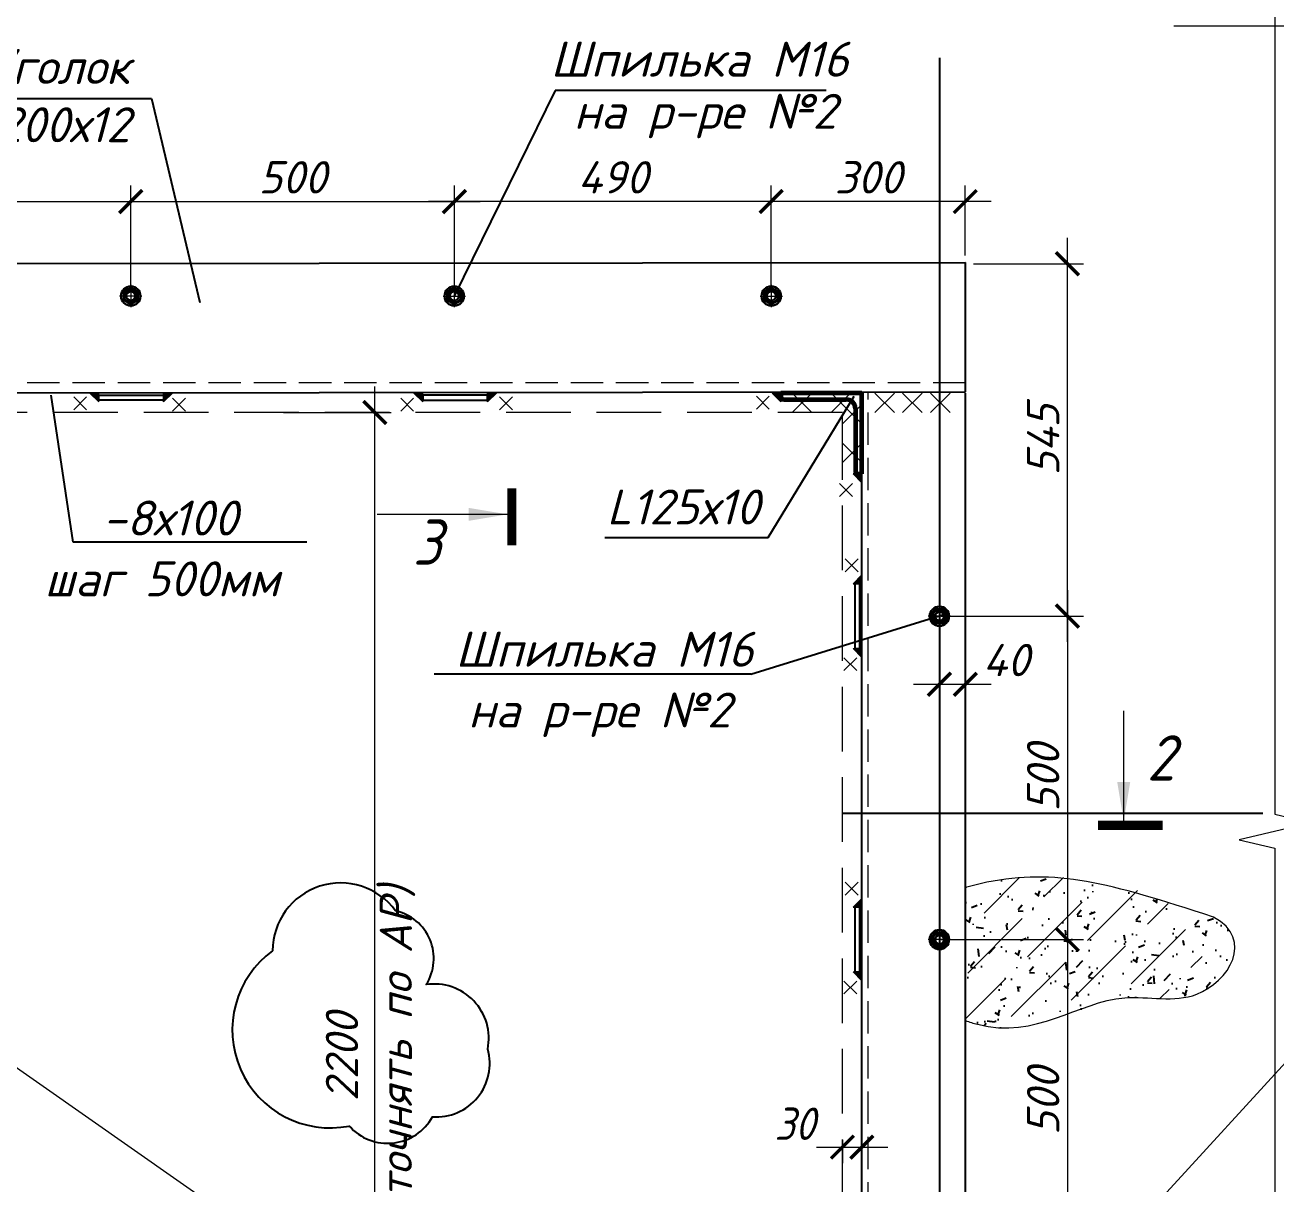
# Model space of a CAD drawing. Header units: millimetres. Extents: x 749182 to 2267578, y 70462 to 311449.
# Drawn here: x 2180935 to 2182869, y 157512 to 159304 of the extents above; entities that cross this region are included whole.
import ezdxf

# ---------------------------------------------------------------- set-up
doc = ezdxf.new("R2010")
doc.units = ezdxf.units.MM
doc.linetypes.add('ГОСТ 2.303 4', pattern=[7, 5, -2, 0])
doc.linetypes.add('осеваяX2', pattern=[4, 2.5, -0.5, 0.5, -0.5])
doc.layers.get('Defpoints').update_dxf_attribs({"color": 255})
for name, color, linetype, lineweight in [('1Стены', 252, 'Continuous', 25), ('Оси', 165, 'осеваяX2', 13), ('Размер', 7, 'Continuous', 13), ('Размеры КР', 164, 'Continuous', 9), ('сварка', 156, 'Continuous', 9), ('штриховка кирпич', 42, 'Continuous', 5)]:
    doc.layers.add(name, color=color, linetype=linetype, lineweight=lineweight)
doc.layers.add('CS_UNPLOTTED', color=254, linetype='Continuous', plot=False)
for name, color, linetype in [('металл', 124, 'Continuous'), ('Текст', 7, 'Continuous'), ('Штриховка', 252, 'Continuous')]:
    doc.layers.add(name, color=color, linetype=linetype)
doc.styles.add('GOST 2.304_new', font='isocpeur.ttf', dxfattribs={"width": 0.9, "oblique": 15})
doc.styles.add('М2', font='isocpeui.ttf')
doc.dimstyles.new('SPDS', dxfattribs={"dimscale": 25, "dimtxt": 2.5, "dimasz": 1.77, "dimexe": 1.25, "dimexo": 0.625, "dimtad": 1, "dimdec": 0, "dimrnd": 0.001, "dimtxsty": 'GOST 2.304_new', "dimblk": 'ARCHTICK', "dimcen": 2.5, "dimdle": 2, "dimclrt": 256, "dimazin": 2, "dimtfac": 0.75, "dimtdec": 0, "dimtmove": 1, "dimatfit": 3, "dimfxl": 0, "dimtolj": 1, "dimlwd": 9, "dimlwe": 9, "dimarcsym": 0})
doc.dimstyles.new('SPDS 1_20', dxfattribs={"dimscale": 20, "dimtxt": 2.5, "dimasz": 1.77, "dimexe": 1.25, "dimexo": 0.625, "dimtad": 1, "dimdec": 0, "dimrnd": 0.001, "dimtxsty": 'М2', "dimblk": 'ARCHTICK', "dimcen": 2.5, "dimdle": 2, "dimclrt": 256, "dimadec": 0, "dimazin": 2, "dimtfac": 0.75, "dimtdec": 0, "dimtmove": 1, "dimatfit": 3, "dimfxl": 0, "dimtolj": 1, "dimlwd": 9, "dimlwe": 9, "dimarcsym": 0})

# ---------------------------------------------------------------- blocks, each defined once
blk = doc.blocks.new('_ArchTick')
at = {"color": 0, "linetype": 'ByBlock', "const_width": 0.15}
blk.add_lwpolyline([(-0.5, -0.5), (0.5, 0.5)], dxfattribs=at)
blk = doc.blocks.new('*D1257')
at = {"layer": 'Defpoints', "color": 0, "lineweight": 20, "ltscale": 20, "transparency": 16777216}
for p in [(2182198.6, 157592.9), (2182228.6, 157592.9), (2182228.6, 157569.4)]:
    blk.add_point(p, dxfattribs=at)
at = {"layer": 'Размер', "color": 0, "lineweight": 9, "ltscale": 20, "transparency": 16777216}
for p, q in [((2182198.6, 157580.4), (2182198.6, 157544.4)), ((2182228.6, 157580.4), (2182228.6, 157544.4)), ((2182158.6, 157569.4), (2182268.6, 157569.4))]:
    blk.add_line(p, q, dxfattribs=at)
at = {"layer": 'Размер', "color": 0, "lineweight": 9, "ltscale": 20, "transparency": 16777216, "xscale": 35.4, "yscale": 35.4, "zscale": 35.4, "rotation": 180}
blk.add_blockref('_ArchTick', (2182198.6, 157569.4), dxfattribs=at)
at = {"layer": 'Размер', "color": 0, "lineweight": 9, "ltscale": 20, "transparency": 16777216, "xscale": 35.4, "yscale": 35.4, "zscale": 35.4}
blk.add_blockref('_ArchTick', (2182228.6, 157569.4), dxfattribs=at)
at = {"layer": 'Размер', "ltscale": 20, "transparency": 16777216, "insert": (2182124.8, 157605.5), "char_height": 50, "attachment_point": 5, "style": 'GOST 2.304_new'}
blk.add_mtext('\\A1;30', dxfattribs=at)
blk = doc.blocks.new('м16')
at = {"layer": 'металл', "lineweight": 30, "ltscale": 20}
for p, q in [((-11, 6.4), (0, 12.7)), ((-11, -6.4), (-11, 6.4)), ((0, 12.7), (11, 6.4)), ((11, 6.4), (11, -6.4)), ((0, -12.7), (-11, -6.4)), ((11, -6.4), (0, -12.7))]:
    blk.add_line(p, q, dxfattribs=at)
blk.add_circle((0, 0), 15, dxfattribs=at)
for radius, start, end in [(10.4, 0, 180), (10.4, 180, 0), (6.92, 0, 180), (6.92, 180, 0)]:
    blk.add_arc((0, 0), radius, start, end, dxfattribs=at)
at = {"layer": 'металл', "linetype": 'Continuous', "lineweight": 25, "ltscale": 20}
blk.add_arc((0, 0), 8, 255, 165, dxfattribs=at)
at = {"layer": 'Оси', "ltscale": 20}
for p, q in [((17, 0), (-17.3, 0)), ((0, 17.3), (0, -17.3))]:
    blk.add_line(p, q, dxfattribs=at)
blk = doc.blocks.new('свар')
at = {"layer": 'сварка', "color": 0, "linetype": 'Continuous', "ltscale": 10}
for p, q in [((10, 10), (-10, -10)), ((-10, 10), (10, -10))]:
    blk.add_line(p, q, dxfattribs=at)
blk = doc.blocks.new('*D1244')
at = {"color": 0, "lineweight": 9, "ltscale": 20, "transparency": 16777216}
for p, q in [((2182546.4, 158430.3), (2182546.4, 157850.3)), ((2182351.1, 158390.3), (2182571.4, 158390.3)), ((2182351.1, 157890.3), (2182571.4, 157890.3))]:
    blk.add_line(p, q, dxfattribs=at)
at = {"layer": 'Defpoints', "color": 0, "lineweight": 20, "ltscale": 20, "transparency": 16777216}
for p in [(2182338.6, 158390.3), (2182338.6, 157890.3), (2182546.4, 157890.3)]:
    blk.add_point(p, dxfattribs=at)
at = {"color": 0, "lineweight": 9, "ltscale": 20, "transparency": 16777216, "xscale": 35.4, "yscale": 35.4, "zscale": 35.4}
for p, rotation in [((2182546.4, 158390.3), 90), ((2182546.4, 157890.3), 270)]:
    blk.add_blockref('_ArchTick', p, dxfattribs=dict(at, rotation=rotation))
at = {"ltscale": 20, "transparency": 16777216, "insert": (2182508.9, 158140.3), "char_height": 50, "attachment_point": 5, "rotation": 90, "style": 'М2'}
blk.add_mtext('\\A1;500', dxfattribs=at)
blk = doc.blocks.new('*D1245')
at = {"color": 0, "lineweight": 9, "ltscale": 20, "transparency": 16777216}
for p, q in [((2182546.4, 157930.3), (2182546.4, 157350.3)), ((2182351.1, 157890.3), (2182571.4, 157890.3)), ((2182351.1, 157390.3), (2182571.4, 157390.3))]:
    blk.add_line(p, q, dxfattribs=at)
at = {"layer": 'Defpoints', "color": 0, "lineweight": 20, "ltscale": 20, "transparency": 16777216}
for p in [(2182338.6, 157890.3), (2182338.6, 157390.3), (2182546.4, 157390.3)]:
    blk.add_point(p, dxfattribs=at)
at = {"color": 0, "lineweight": 9, "ltscale": 20, "transparency": 16777216, "xscale": 35.4, "yscale": 35.4, "zscale": 35.4}
for p, rotation in [((2182546.4, 157890.3), 90), ((2182546.4, 157390.3), 270)]:
    blk.add_blockref('_ArchTick', p, dxfattribs=dict(at, rotation=rotation))
at = {"ltscale": 20, "transparency": 16777216, "insert": (2182508.9, 157640.3), "char_height": 50, "attachment_point": 5, "rotation": 90, "style": 'М2'}
blk.add_mtext('\\A1;500', dxfattribs=at)
blk = doc.blocks.new('*D1247')
at = {"layer": 'Defpoints', "color": 0, "lineweight": 20, "ltscale": 20, "transparency": 16777216}
for p in [(2182348.6, 158373.3), (2182388.6, 158375.5), (2182388.6, 158285)]:
    blk.add_point(p, dxfattribs=at)
at = {"layer": 'Размер', "color": 0, "lineweight": 9, "ltscale": 20, "transparency": 16777216}
for p, q in [((2182348.6, 158360.8), (2182348.6, 158260)), ((2182388.6, 158363), (2182388.6, 158260)), ((2182308.6, 158285), (2182428.6, 158285))]:
    blk.add_line(p, q, dxfattribs=at)
at = {"layer": 'Размер', "color": 0, "lineweight": 9, "ltscale": 20, "transparency": 16777216, "xscale": 35.4, "yscale": 35.4, "zscale": 35.4, "rotation": 180}
blk.add_blockref('_ArchTick', (2182348.6, 158285), dxfattribs=at)
at = {"layer": 'Размер', "color": 0, "lineweight": 9, "ltscale": 20, "transparency": 16777216, "xscale": 35.4, "yscale": 35.4, "zscale": 35.4}
blk.add_blockref('_ArchTick', (2182388.6, 158285), dxfattribs=at)
at = {"layer": 'Размер', "ltscale": 20, "transparency": 16777216, "insert": (2182451.5, 158322.5), "char_height": 50, "attachment_point": 5, "style": 'М2'}
blk.add_mtext('\\A1;40', dxfattribs=at)
blk = doc.blocks.new('*D1251')
at = {"color": 0, "lineweight": 9, "ltscale": 20, "transparency": 16777216}
for p, q in [((2182088.6, 158897.8), (2182088.6, 159056.4)), ((2182388.6, 158947.8), (2182388.6, 159056.4)), ((2182428.6, 159031.4), (2182048.6, 159031.4))]:
    blk.add_line(p, q, dxfattribs=at)
at = {"layer": 'Defpoints', "color": 0, "lineweight": 20, "ltscale": 20, "transparency": 16777216}
for p in [(2182088.6, 159031.4), (2182388.6, 158935.3), (2182088.6, 158885.3)]:
    blk.add_point(p, dxfattribs=at)
at = {"color": 0, "lineweight": 9, "ltscale": 20, "transparency": 16777216, "xscale": 35.4, "yscale": 35.4, "zscale": 35.4, "rotation": 180}
blk.add_blockref('_ArchTick', (2182088.6, 159031.4), dxfattribs=at)
at = {"color": 0, "lineweight": 9, "ltscale": 20, "transparency": 16777216, "xscale": 35.4, "yscale": 35.4, "zscale": 35.4}
blk.add_blockref('_ArchTick', (2182388.6, 159031.4), dxfattribs=at)
at = {"ltscale": 20, "transparency": 16777216, "insert": (2182238.6, 159068.9), "char_height": 50, "attachment_point": 5, "style": 'М2'}
blk.add_mtext('\\A1;300', dxfattribs=at)
blk = doc.blocks.new('*D1252')
at = {"color": 0, "lineweight": 9, "ltscale": 20, "transparency": 16777216}
for p, q in [((2182546.4, 158350.5), (2182546.4, 158975.3)), ((2182401.1, 158935.3), (2182571.4, 158935.3)), ((2182361.1, 158390.5), (2182571.4, 158390.5))]:
    blk.add_line(p, q, dxfattribs=at)
at = {"layer": 'Defpoints', "color": 0, "lineweight": 20, "ltscale": 20, "transparency": 16777216}
for p in [(2182388.6, 158935.3), (2182546.4, 158935.3), (2182348.6, 158390.5)]:
    blk.add_point(p, dxfattribs=at)
at = {"color": 0, "lineweight": 9, "ltscale": 20, "transparency": 16777216, "xscale": 35.4, "yscale": 35.4, "zscale": 35.4}
for p, rotation in [((2182546.4, 158935.3), 90), ((2182546.4, 158390.5), 270)]:
    blk.add_blockref('_ArchTick', p, dxfattribs=dict(at, rotation=rotation))
at = {"ltscale": 20, "transparency": 16777216, "insert": (2182508.9, 158662.9), "char_height": 50, "attachment_point": 5, "rotation": 90, "style": 'М2'}
blk.add_mtext('\\A1;545', dxfattribs=at)
blk = doc.blocks.new('*D1254')
at = {"layer": 'Defpoints', "color": 0, "lineweight": 20, "ltscale": 20, "transparency": 16777216}
for p in [(2181322, 158705.3), (2181475.9, 158705.3), (2181390.8, 156405.3)]:
    blk.add_point(p, dxfattribs=at)
at = {"layer": 'Размер', "color": 0, "lineweight": 9, "ltscale": 20, "transparency": 16777216}
for p, q in [((2181475.9, 156365.3), (2181475.9, 158745.3)), ((2181334.5, 158705.3), (2181500.9, 158705.3)), ((2181403.3, 156405.3), (2181500.9, 156405.3))]:
    blk.add_line(p, q, dxfattribs=at)
at = {"layer": 'Размер', "color": 0, "lineweight": 9, "ltscale": 20, "transparency": 16777216, "xscale": 35.4, "yscale": 35.4, "zscale": 35.4}
for p, rotation in [((2181475.9, 158705.3), 90), ((2181475.9, 156405.3), 270)]:
    blk.add_blockref('_ArchTick', p, dxfattribs=dict(at, rotation=rotation))
at = {"layer": 'Размер', "ltscale": 20, "transparency": 16777216, "insert": (2181473.5, 157708.9), "char_height": 50, "width": 670.583, "attachment_point": 5, "rotation": 90, "style": 'М2'}
blk.add_mtext('\\A1;{\\C1;2200 }\\P(уточнять по АР)', dxfattribs=at)
blk = doc.blocks.new('*D1330')
at = {"color": 0, "lineweight": 9, "ltscale": 20, "transparency": 16777216}
for p, q in [((2180598.8, 158993), (2180598.8, 159056.4)), ((2181098.5, 158897.8), (2181098.5, 159056.4)), ((2180558.8, 159031.4), (2181138.5, 159031.4))]:
    blk.add_line(p, q, dxfattribs=at)
at = {"layer": 'Defpoints', "color": 0, "lineweight": 20, "ltscale": 20, "transparency": 16777216}
for p in [(2181098.5, 159031.4), (2180598.8, 158980.5), (2181098.5, 158885.3)]:
    blk.add_point(p, dxfattribs=at)
at = {"color": 0, "lineweight": 9, "ltscale": 20, "transparency": 16777216, "xscale": 35.4, "yscale": 35.4, "zscale": 35.4, "rotation": 180}
blk.add_blockref('_ArchTick', (2180598.8, 159031.4), dxfattribs=at)
at = {"color": 0, "lineweight": 9, "ltscale": 20, "transparency": 16777216, "xscale": 35.4, "yscale": 35.4, "zscale": 35.4}
blk.add_blockref('_ArchTick', (2181098.5, 159031.4), dxfattribs=at)
at = {"ltscale": 20, "transparency": 16777216, "insert": (2180848.6, 159068.9), "char_height": 50, "attachment_point": 5, "style": 'М2'}
blk.add_mtext('\\A1;500', dxfattribs=at)
blk = doc.blocks.new('*D1331')
at = {"color": 0, "lineweight": 9, "ltscale": 20, "transparency": 16777216}
for p, q in [((2181598.8, 158897.8), (2181598.8, 159056.4)), ((2182088.5, 158993), (2182088.5, 159056.4)), ((2182128.5, 159031.4), (2181558.8, 159031.4))]:
    blk.add_line(p, q, dxfattribs=at)
at = {"layer": 'Defpoints', "color": 0, "lineweight": 20, "ltscale": 20, "transparency": 16777216}
for p in [(2181598.8, 159031.4), (2182088.5, 158980.5), (2181598.8, 158885.3)]:
    blk.add_point(p, dxfattribs=at)
at = {"color": 0, "lineweight": 9, "ltscale": 20, "transparency": 16777216, "xscale": 35.4, "yscale": 35.4, "zscale": 35.4, "rotation": 180}
blk.add_blockref('_ArchTick', (2181598.8, 159031.4), dxfattribs=at)
at = {"color": 0, "lineweight": 9, "ltscale": 20, "transparency": 16777216, "xscale": 35.4, "yscale": 35.4, "zscale": 35.4}
blk.add_blockref('_ArchTick', (2182088.5, 159031.4), dxfattribs=at)
at = {"ltscale": 20, "transparency": 16777216, "insert": (2181843.7, 159068.9), "char_height": 50, "attachment_point": 5, "style": 'М2'}
blk.add_mtext('\\A1;490', dxfattribs=at)
blk = doc.blocks.new('*D1332')
at = {"color": 0, "lineweight": 9, "ltscale": 20, "transparency": 16777216}
for p, q in [((2181098.5, 158989.6), (2181098.5, 159056.4)), ((2181598.8, 158989.6), (2181598.8, 159056.4)), ((2181058.5, 159031.4), (2181638.8, 159031.4))]:
    blk.add_line(p, q, dxfattribs=at)
at = {"layer": 'Defpoints', "color": 0, "lineweight": 20, "ltscale": 20, "transparency": 16777216}
for p in [(2181598.8, 159031.4), (2181098.5, 158977.1), (2181598.8, 158977.1)]:
    blk.add_point(p, dxfattribs=at)
at = {"color": 0, "lineweight": 9, "ltscale": 20, "transparency": 16777216, "xscale": 35.4, "yscale": 35.4, "zscale": 35.4, "rotation": 180}
blk.add_blockref('_ArchTick', (2181098.5, 159031.4), dxfattribs=at)
at = {"color": 0, "lineweight": 9, "ltscale": 20, "transparency": 16777216, "xscale": 35.4, "yscale": 35.4, "zscale": 35.4}
blk.add_blockref('_ArchTick', (2181598.8, 159031.4), dxfattribs=at)
at = {"ltscale": 20, "transparency": 16777216, "insert": (2181348.6, 159068.9), "char_height": 50, "attachment_point": 5, "style": 'М2'}
blk.add_mtext('\\A1;500', dxfattribs=at)

msp = doc.modelspace()

# ---------------------------------------------------------------- hatches: boundary and pattern name
at = {"layer": 'сварка', "linetype": 'Continuous', "ltscale": 5}
for points in [[(2181049.0244, 158735.2816), (2181035.3809, 158735.2816), (2181049.0244, 158721.6382)], [(2181149.22, 158735.2816), (2181162.8634, 158735.2816), (2181149.22, 158721.6382)], [(2181549.9254, 158735.2816), (2181536.2819, 158735.2816), (2181549.9254, 158721.6382)], [(2181650.121, 158735.2816), (2181663.7644, 158735.2816), (2181650.121, 158721.6382)], [(2182103.6476, 158735.2816), (2182103.6476, 158721.6382), (2182090.0042, 158735.2816)], [(2182228.6476, 158610.2816), (2182215.0042, 158610.2816), (2182228.6476, 158596.6382)], [(2182228.6476, 158440.3794), (2182228.6476, 158454.0228), (2182215.0042, 158440.3794)], [(2182228.6476, 158340.1838), (2182228.6476, 158326.5404), (2182215.0042, 158340.1838)], [(2182228.6476, 157940.3794), (2182228.6476, 157954.0228), (2182215.0042, 157940.3794)], [(2182228.6476, 157840.1838), (2182228.6476, 157826.5404), (2182215.0042, 157840.1838)]]:
    msp.add_hatch(color=0, dxfattribs=at).paths.add_polyline_path(points, flags=0)
at = {"layer": 'Штриховка', "ltscale": 100}
h = msp.add_hatch(dxfattribs=at)
h.set_pattern_fill('AR-CONC', scale=0.5)
h.set_pattern_definition([(50, (-39640412.13, -1360107.666), (91.0923345, -7.96954277), [9.525, -104.775]), (355, (-39640412.13, -1360107.67), (-17.62171071, 95.52842262), [7.62, -83.82029209]), (100.4514447, (-39640404.54, -1360108.33), (73.47062355, 87.55887596), [8.0950044, -89.0451223]), (46.1842, (-39640412.13, -1360082.27), (135.53952045, -21.02116397), [14.2875, -157.1625]), (96.6355576, (-39640400.84, -1360084.02), (118.70206703, 123.7130623), [12.14251157, -133.5678041]), (351.18415117, (-39640412.13, -1360082.27), (118.70206703, 123.7130623), [11.42998353, -125.72986596]), (21, (-39640399.43, -1360088.616), (75.80719563, -51.1325991), [9.525, -104.775]), (326, (-39640399.43, -1360088.62), (30.90101417, 92.09398306), [7.62, -83.82]), (71.451445, (-39640393.11, -1360092.88), (106.70820964, 40.96138444), [8.0950044, -89.0449688]), (37.5, (-39640412.13, -1360107.666), (1.544301625, 42.277519437), [0, -82.804, 0, -85.09, 0, -84.1375]), (7.5, (-39640412.13, -1360107.666), (33.409831255, 50.09028741), [0, -48.514, 0, -80.899, 0, -32.0675]), (327.5, (-39640440.45, -1360107.666), (67.795297583, -2.864371996), [0, -31.75, 0, -99.06, 0, -131.445]), (317.5, (-39640453.15, -1360107.666), (74.06459069, 12.71324552), [0, -41.275, 0, -65.786, 0, -93.345])])
edge = h.paths.add_edge_path()
edge.add_spline(control_points=[(2182772.0754, 157925.0413), (2182609.7861, 157978.4532), (2182518.9104, 158002.6503), (2182399.8237, 157973.9178), (2182388.6476, 157970.76)], knot_values=[0, 0, 0, 0, 270.921855007, 299.190779204, 299.190779204, 299.190779204, 299.190779204], degree=3, periodic=0)
edge.add_line((2182388.6476, 157970.76), (2182388.6476, 157765.107))
edge.add_spline(control_points=[(2182388.6476, 157765.107), (2182394.8943, 157762.8223), (2182493.9389, 157731.5421), (2182594.3278, 157824.406), (2182765.585, 157777.2772), (2182837.0066, 157890.5815), (2182772.0754, 157925.0413)], knot_values=[624.98540237, 624.98540237, 624.98540237, 624.98540237, 642.494053429, 904.540462392, 1036.865891624, 1221.227201709, 1221.227201709, 1221.227201709, 1221.227201709], degree=3, periodic=0)
at = {"layer": 'штриховка кирпич', "ltscale": 20}
h = msp.add_hatch(dxfattribs=at)
h.set_pattern_fill('ANSI36', color=0, scale=15)
h.set_pattern_definition([(45, (1404620.627, 509760.69), (25.2569703, 92.6088912), [119.0625, -23.8125, 0, -23.8125])])
edge = h.paths.add_edge_path()
edge.add_spline(control_points=[(2182388.6476, 157970.76), (2182399.8237, 157973.9178), (2182518.9104, 158002.6503), (2182609.7861, 157978.4532), (2182692.0754, 157956.5423)], knot_values=[0, 0, 0, 0, 28.268924197, 299.190779204, 299.190779204, 299.190779204, 299.190779204], degree=3, periodic=0)
edge.add_spline(control_points=[(2182692.0754, 157956.5423), (2182757.0066, 157890.5815), (2182789.6249, 157777.2772), (2182594.3278, 157824.406), (2182493.9389, 157731.5421), (2182394.8943, 157762.8223), (2182388.6476, 157765.107)], knot_values=[624.98540237, 624.98540237, 624.98540237, 624.98540237, 809.346712456, 941.672141688, 1203.71855065, 1221.227201709, 1221.227201709, 1221.227201709, 1221.227201709], degree=3, periodic=0)
edge.add_line((2182388.6476, 157765.107), (2182388.6476, 157970.76))

# ---------------------------------------------------------------- linework, layer by layer
at = {"ltscale": 100}
for p, q in [((2181754.4765, 159202.895), (2181598.6476, 158885.2816)), ((2182173.5665, 159202.895), (2181754.4765, 159202.895)), ((2181130.6609, 159190.6137), (2181205.2626, 158875.2693)), ((2181009.5978, 158504.6164), (2180975.4254, 158732.2725)), ((2182083.6278, 158512.058), (2182216.8325, 158730.2994)), ((2181370.9577, 158504.6164), (2181009.5978, 158504.6164)), ((2181831.438, 158512.058), (2182083.6278, 158512.058)), ((2182057.071, 158300.8728), (2182355.0538, 158392.8931)), ((2182057.071, 158300.8728), (2181567.4088, 158300.8728))]:
    msp.add_line(p, q, dxfattribs=at)
at = {"color": 0, "ltscale": 20}
msp.add_lwpolyline([(2180740.2701, 159190.6137), (2181130.6609, 159190.6137)], dxfattribs=at)
at = {"layer": '1Стены', "color": 0, "linetype": 'ГОСТ 2.303 4', "lineweight": 13, "ltscale": 10}
for p, q in [((2182388.6476, 158751.2816), (2180367.8465, 158751.2816)), ((2182238.6476, 156345.2816), (2182238.6476, 158735.2816))]:
    msp.add_line(p, q, dxfattribs=at)
at = {"layer": '1Стены', "color": 0, "linetype": 'ГОСТ 2.303 4', "lineweight": 13, "ltscale": 20}
for p, q in [((2182198.6476, 158705.2816), (2180498.6378, 158705.2816)), ((2182198.6476, 156361.2816), (2182198.6476, 158705.2816))]:
    msp.add_line(p, q, dxfattribs=at)
at = {"layer": 'CS_UNPLOTTED', "ltscale": 20}
msp.add_line((2182348.6476, 159253.4206), (2182348.6476, 156428.5452), dxfattribs=at)
at = {"layer": 'CS_UNPLOTTED', "ltscale": 100}
msp.add_line((2182848.7011, 158085.2816), (2182198.6476, 158085.2816), dxfattribs=at)
at = {"layer": 'CS_UNPLOTTED', "color": 5, "ltscale": 100}
msp.add_lwpolyline([(2181317.9256, 157872.9445, 0.804286848), (2181436.3894, 157602.0251, 0.52056705), (2181564.7909, 157616.2798, 0.52056705), (2181650.3877, 157720.8451, 0.52056705), (2181555.2773, 157820.6588, 0.52056705), (2181507.7222, 157934.7333, 0.726184747), (2181317.9256, 157872.9445)], format="xyb", dxfattribs=at)
at = {"layer": 'металл', "color": 0, "ltscale": 20}
for p, q in [((2178308.1403, 158933.2765), (2182388.6476, 158937.3158)), ((2182388.6476, 158737.3158), (2182388.6476, 158937.3158)), ((2178308.3378, 158733.2864), (2182388.6476, 158737.3158)), ((2182228.6476, 156345.2816), (2182228.6476, 158735.2816)), ((2182388.6476, 156345.2816), (2182388.6476, 158735.2834))]:
    msp.add_line(p, q, dxfattribs=at)
at = {"layer": 'металл', "color": 0, "linetype": 'Continuous', "lineweight": 60, "ltscale": 20}
for p, q in [((2182103.6476, 158735.2816), (2182103.6476, 158729.8816)), ((2182228.6476, 158735.2816), (2182103.6476, 158735.2816)), ((2182228.6476, 158610.2816), (2182228.6476, 158735.2816)), ((2182108.2476, 158725.2816), (2182204.6476, 158725.2816)), ((2182218.6476, 158711.2816), (2182218.6476, 158614.8816)), ((2182223.2476, 158610.2816), (2182228.6476, 158610.2816))]:
    msp.add_line(p, q, dxfattribs=at)
at = {"layer": 'металл', "color": 0, "ltscale": 20}
for points in [[(2181149.1222, 158732.2725), (2181149.1222, 158724.2725), (2181049.1222, 158724.2725), (2181049.1222, 158732.2725)], [(2181550.0232, 158732.2725), (2181550.0232, 158724.2725), (2181650.0232, 158724.2725), (2181650.0232, 158732.2725)], [(2182225.6386, 158440.2816), (2182217.6386, 158440.2816), (2182217.6386, 158340.2816), (2182225.6386, 158340.2816)], [(2182225.6386, 157940.2816), (2182217.6386, 157940.2816), (2182217.6386, 157840.2816), (2182225.6386, 157840.2816)]]:
    msp.add_lwpolyline(points, close=True, dxfattribs=at)
at = {"layer": 'металл', "color": 0, "linetype": 'Continuous', "lineweight": 60, "ltscale": 20}
for centre, radius, start, end in [((2182108.2476, 158729.8816), 4.6, 180, 270), ((2182204.6476, 158711.2816), 14, 0, 90), ((2182223.2476, 158614.8816), 4.6, 180, 270)]:
    msp.add_arc(centre, radius, start, end, dxfattribs=at)
at = {"layer": 'Размер', "linetype": 'Continuous', "ltscale": 20}
for p, q in [((2182710.7548, 159303.2765), (2183035.7679, 159303.2765)), ((2181680.8229, 158547.7735), (2181479.5868, 158547.7735)), ((2182633.4689, 158073.8968), (2182633.4689, 158243.8968))]:
    msp.add_line(p, q, dxfattribs=at)
at = {"layer": 'Размер', "color": 0, "linetype": 'Continuous', "ltscale": 20, "const_width": 14}
for points in [[(2181687.8229, 158499.7735), (2181687.8229, 158587.7735)], [(2182693.4689, 158066.8968), (2182593.4689, 158066.8968)]]:
    msp.add_lwpolyline(points, dxfattribs=at)
at = {"layer": 'Размер', "linetype": 'Continuous', "ltscale": 20}
for points in [[(2181680.8229, 158547.7735), (2181620.7329, 158557.8291), (2181620.7329, 158537.7179)], [(2182633.4689, 158073.8968), (2182643.5245, 158133.9869), (2182623.4133, 158133.9869)]]:
    msp.add_solid(points, dxfattribs=at)
at = {"layer": 'Размеры КР', "lineweight": 20}
for p, q in [((2238429.8283, 218459.6942), (2147303.4715, 118781.5567)), ((2175018.3547, 161827.0296), (2197431.2343, 146130.4132))]:
    msp.add_line(p, q, dxfattribs=at)
at = {"layer": 'сварка', "color": 0, "linetype": 'Continuous', "ltscale": 5}
for p, q in [((2181049.0244, 158735.2816), (2181035.3809, 158735.2816)), ((2181035.3809, 158735.2816), (2181049.0244, 158721.6382)), ((2181049.0244, 158721.6382), (2181049.0244, 158735.2816)), ((2181149.22, 158735.2816), (2181162.8634, 158735.2816)), ((2181162.8634, 158735.2816), (2181149.22, 158721.6382)), ((2181149.22, 158721.6382), (2181149.22, 158735.2816)), ((2181549.9254, 158735.2816), (2181536.2819, 158735.2816)), ((2181536.2819, 158735.2816), (2181549.9254, 158721.6382)), ((2181549.9254, 158721.6382), (2181549.9254, 158735.2816)), ((2181650.121, 158735.2816), (2181663.7644, 158735.2816)), ((2181663.7644, 158735.2816), (2181650.121, 158721.6382)), ((2181650.121, 158721.6382), (2181650.121, 158735.2816)), ((2182103.6476, 158721.6382), (2182090.0042, 158735.2816)), ((2182090.0042, 158735.2816), (2182103.6476, 158735.2816)), ((2182103.6476, 158735.2816), (2182103.6476, 158721.6382)), ((2182228.6476, 158610.2816), (2182215.0042, 158610.2816)), ((2182215.0042, 158610.2816), (2182228.6476, 158596.6382)), ((2182228.6476, 158596.6382), (2182228.6476, 158610.2816)), ((2182228.6476, 158454.0228), (2182215.0042, 158440.3794)), ((2182228.6476, 158440.3794), (2182228.6476, 158454.0228)), ((2182215.0042, 158440.3794), (2182228.6476, 158440.3794)), ((2182228.6476, 158326.5404), (2182215.0042, 158340.1838)), ((2182215.0042, 158340.1838), (2182228.6476, 158340.1838)), ((2182228.6476, 158340.1838), (2182228.6476, 158326.5404)), ((2182228.6476, 157954.0228), (2182215.0042, 157940.3794)), ((2182228.6476, 157940.3794), (2182228.6476, 157954.0228)), ((2182215.0042, 157940.3794), (2182228.6476, 157940.3794)), ((2182228.6476, 157826.5404), (2182215.0042, 157840.1838)), ((2182215.0042, 157840.1838), (2182228.6476, 157840.1838)), ((2182228.6476, 157840.1838), (2182228.6476, 157826.5404))]:
    msp.add_line(p, q, dxfattribs=at)
at = {"layer": 'сварка', "color": 0, "linetype": 'Continuous', "ltscale": 15}
for p, q in [((2182103.6476, 158735.2816), (2182228.6476, 158735.2816)), ((2182121.1476, 158735.2816), (2182151.1476, 158705.2816)), ((2182151.1476, 158735.2816), (2182121.1476, 158705.2816)), ((2182181.1476, 158735.2816), (2182211.1476, 158705.2816)), ((2182211.1476, 158735.2816), (2182181.1476, 158705.2816)), ((2182228.6476, 158610.2816), (2182228.6476, 158735.2816)), ((2182248.9586, 158735.2816), (2182278.9586, 158705.2816)), ((2182278.9586, 158735.2816), (2182248.9586, 158705.2816)), ((2182291.6858, 158735.2816), (2182321.6858, 158705.2816)), ((2182321.6858, 158735.2816), (2182291.6858, 158705.2816)), ((2182334.9967, 158735.2816), (2182364.9967, 158705.2816)), ((2182364.9967, 158735.2816), (2182334.9967, 158705.2816)), ((2182228.6476, 158687.7816), (2182198.6476, 158717.7816)), ((2182228.6476, 158717.7816), (2182198.6476, 158687.7816)), ((2182228.6476, 158627.7816), (2182198.6476, 158657.7816)), ((2182228.6476, 158657.7816), (2182198.6476, 158627.7816))]:
    msp.add_line(p, q, dxfattribs=at)
at = {"layer": 'штриховка кирпич', "color": 0, "linetype": 'Continuous', "ltscale": 15}
msp.add_lwpolyline([(2182867.0737, 159683.8025), (2182867.0737, 158084.0567), (2182923.3237, 158070.9317), (2182811.8922, 158044.6817), (2182867.0737, 158031.5567), (2182867.0737, 156077.2175)], dxfattribs=at)
at = {"layer": 'штриховка кирпич', "color": 0, "ltscale": 20}
for points, knots in [([(2182772.0754, 157925.0413), (2182609.7861, 157978.4532), (2182518.9104, 158002.6503), (2182399.8237, 157973.9178), (2182388.6476, 157970.76)], [0, 0, 0, 0, 270.921855007, 299.190779204, 299.190779204, 299.190779204, 299.190779204]), ([(2182388.6476, 157765.107), (2182394.8943, 157762.8223), (2182493.9389, 157731.5421), (2182594.3278, 157824.406), (2182765.585, 157777.2772), (2182837.0066, 157890.5815), (2182772.0754, 157925.0413)], [624.98540237, 624.98540237, 624.98540237, 624.98540237, 642.494053429, 904.540462392, 1036.865891624, 1221.227201709, 1221.227201709, 1221.227201709, 1221.227201709])]:
    msp.add_open_spline(points, degree=3, knots=knots, dxfattribs=at)

# ---------------------------------------------------------------- block references
at = {"layer": 'Размер'}
msp.add_blockref('м16', (2181098.6378, 158885.2816), dxfattribs=at)
at = {"layer": 'Размер', "xscale": -1}
for p in [(2181598.6476, 158885.2816), (2182088.6476, 158885.2816)]:
    msp.add_blockref('м16', p, dxfattribs=at)
at = {"layer": 'Размер', "color": 0}
for p in [(2181020.3917, 158719.5262), (2181173.2658, 158717.5226)]:
    msp.add_blockref('свар', p, dxfattribs=at)
at = {"layer": 'Размер', "color": 0, "xscale": -1}
for p in [(2181525.8795, 158717.5226), (2181678.7536, 158719.5262), (2182075.6013, 158720.5525), (2182204.3479, 158585.3319)]:
    msp.add_blockref('свар', p, dxfattribs=at)
at = {"layer": 'Размер', "color": 0, "rotation": 270.0000000023722}
for p in [(2182212.8923, 158469.012), (2182210.8886, 158316.1379), (2182212.8923, 157969.012), (2182210.8886, 157816.1379)]:
    msp.add_blockref('свар', p, dxfattribs=at)
at = {"layer": 'Размер', "rotation": 270.0000000001111}
for p in [(2182348.6476, 158390.2816), (2182348.6476, 158390.2816), (2182348.6476, 157890.2816)]:
    msp.add_blockref('м16', p, dxfattribs=at)

# ---------------------------------------------------------------- texts
at = {"color": 0, "ltscale": 20, "insert": (2181097.3281, 159267.1968), "char_height": 54, "width": 274.710988, "attachment_point": 3, "style": 'М2'}
msp.add_mtext('Уголок {\\C1;200х12}', dxfattribs=at)
at = {"layer": 'Размер', "linetype": 'Continuous', "ltscale": 20, "style": 'GOST 2.304_new', "oblique": 15, "width": 0.9}
for s, p in [('3', (2181534.535, 158469.7735)), ('2', (2182669.157, 158136.2003))]:
    msp.add_text(s, height=70, dxfattribs=at).set_placement(p)
at = {"layer": 'Текст', "ltscale": 20, "style": 'М2'}
for s, p in [('Шпилька М16', (2181747.3689, 159224.5014)), ('на р-ре №2', (2181783.4156, 159143.9815)), ('L125х10', (2181834.284, 158532.194)), ('-8х100', (2181055.109, 158515.055)), ('шаг 500мм', (2180965.2643, 158421.055)), ('Шпилька М16', (2181600.3836, 158312.2138)), ('на р-ре №2', (2181620.2175, 158218.2138))]:
    msp.add_text(s, height=54, dxfattribs=at).set_placement(p)

# ---------------------------------------------------------------- dimensions: what is measured, and where the dimension line sits
at = {"ltscale": 20}
for base, p1, p2, picture, middle in [((2181098.4652, 159031.3989), (2180598.7517, 158980.5488), (2181098.4652, 158885.2816), '*D1330', (2180848.6085, 159068.8989)), ((2181598.8202, 159031.3989), (2181098.4652, 158977.0902), (2181598.8202, 158977.0902), '*D1332', (2181348.6427, 159068.8989))]:
    dim = msp.add_linear_dim(base=base, p1=p1, p2=p2, dimstyle='SPDS', override={"dimscale": 20, "dimtxsty": 'М2', "dimfxl": 1.25, "dimtfill": 0, "dimarcsym": 1}, dxfattribs=at)
    dim.commit()
    dim.dimension.update_dxf_attribs({"geometry": picture, "text_midpoint": middle})
for base, p1, p2, angle, picture, middle in [((2181598.8202, 159031.3989), (2182088.5337, 158980.5488), (2181598.8202, 158885.2816), 180, '*D1331', (2181843.6769, 159068.8989)), ((2182088.6476, 159031.3989), (2182388.6476, 158935.2816), (2182088.6476, 158885.2816), 180, '*D1251', (2182238.6476, 159068.8989)), ((2182546.3525, 158935.2816), (2182348.6476, 158390.4542), (2182388.6476, 158935.2816), 90, '*D1252', (2182508.8525, 158662.8679)), ((2182546.3525, 157890.2816), (2182338.6476, 158390.2816), (2182338.6476, 157890.2816), 90, '*D1244', (2182508.8525, 158140.2816)), ((2182546.3525, 157390.2816), (2182338.6476, 157890.2816), (2182338.6476, 157390.2816), 90, '*D1245', (2182508.8525, 157640.2816))]:
    dim = msp.add_linear_dim(base=base, p1=p1, p2=p2, angle=angle, dimstyle='SPDS', override={"dimscale": 20, "dimtxsty": 'М2', "dimfxl": 1.25, "dimtfill": 0, "dimarcsym": 1}, dxfattribs=at)
    dim.commit()
    dim.dimension.update_dxf_attribs({"geometry": picture, "text_midpoint": middle})
at = {"layer": 'Размер', "ltscale": 20}
dim = msp.add_linear_dim(base=(2181475.9462, 158705.2816), p1=(2181390.7857, 156405.2816), p2=(2181322.0395, 158705.2816), angle=90, text='{\\C1;2200 }\\P(уточнять по АР)', dimstyle='SPDS 1_20', override={"dimtxsty": 'М2'}, dxfattribs=at)
dim.commit()
dim.dimension.update_dxf_attribs({"geometry": '*D1254', "text_midpoint": (2181562.7049, 157708.9157), "dimtype": 160})
dim = msp.add_linear_dim(base=(2182388.6476, 158285.0109), p1=(2182348.6476, 158373.2816), p2=(2182388.6476, 158375.4989), dimstyle='SPDS', override={"dimscale": 20, "dimtxsty": 'М2', "dimfxl": 1.25, "dimtfill": 0, "dimarcsym": 1}, dxfattribs=at)
dim.commit()
dim.dimension.update_dxf_attribs({"geometry": '*D1247', "text_midpoint": (2182451.5487, 158285.0109), "dimtype": 160})
dim = msp.add_linear_dim(base=(2182228.6476, 157569.3612), p1=(2182198.6476, 157592.9441), p2=(2182228.6476, 157592.9441), angle=0, dimstyle='SPDS', override={"dimscale": 20, "dimtxsty": 'GOST 2.304_new', "dimfxl": 1.25, "dimtfill": 0, "dimarcsym": 1}, dxfattribs=at)
dim.commit()
dim.dimension.update_dxf_attribs({"geometry": '*D1257', "text_midpoint": (2182124.8407, 157567.974), "dimtype": 161})

doc.saveas('drawing.dxf')
